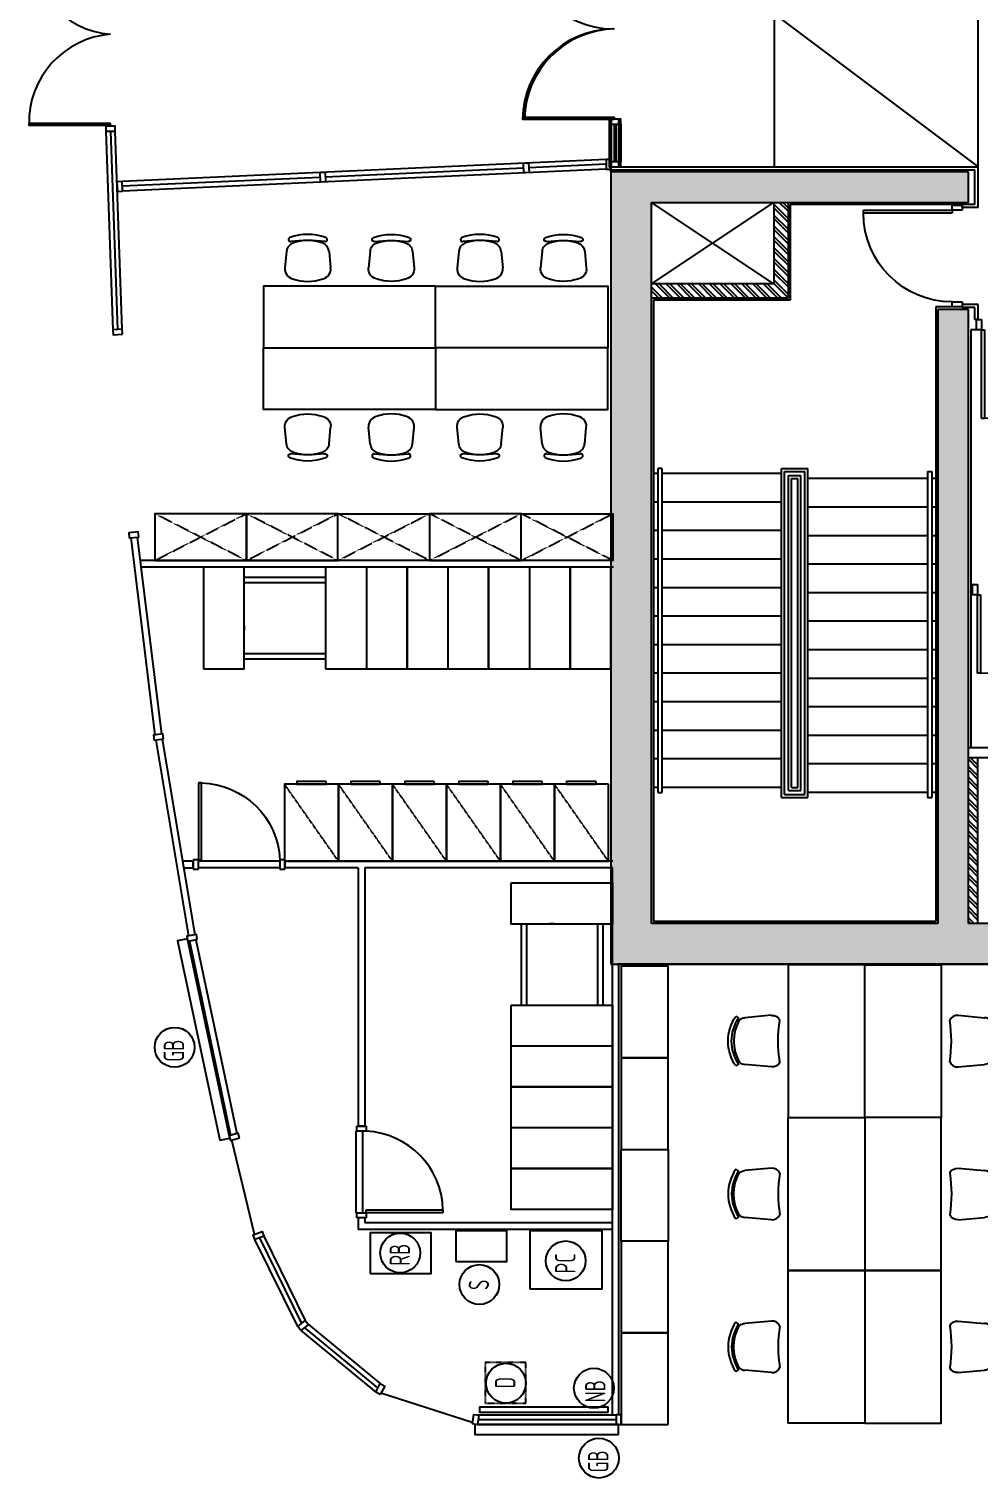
# Model space of a CAD drawing. Header units: millimetres. Extents: x 489570 to 664474, y -400689 to -233120.
# Drawn here: x 517347 to 526675, y -377525 to -363307 of the extents above; entities that cross this region are included whole.
import ezdxf
from ezdxf.lldxf.tags import DXFTag

# ---------------------------------------------------------------- set-up
doc = ezdxf.new("R2010")
doc.units = ezdxf.units.MM
doc.header["$LTSCALE"] = 10
doc.header["$MEASUREMENT"] = 0
doc.linetypes.add('HIDDEN', pattern=[0.375, 0.25, -0.125])
doc.linetypes.add('XREF WTC3 FPPP MAY09 1$0$DASHDOT', pattern=[1, 0.5, -0.25, 0, -0.25])
for name, color, linetype in [('03AFP', 2, 'Continuous'), ('06ADS', 6, 'Continuous'), ('07APP', 7, 'Continuous'), ('XREF BB LVL 3$0$X-WTC3-Level 3 segmented$0$DAS', 1, 'XREF BB LVL 3$0$X-WTC3-Level 3 segmented$0$DASHDOT'), ('XREF BB LVL 3$0$X-WTC3-Level 3 segmented$0$DOOR', 2, 'Continuous'), ('XREF BB LVL 3$0$X-WTC3-Level 3 segmented$0$DOR', 2, 'Continuous'), ('XREF BB LVL 3$0$X-WTC3-Level 3 segmented$0$FIN', 7, 'Continuous'), ('XREF BB LVL 3$0$X-WTC3-Level 3 segmented$0$HAT', 251, 'Continuous'), ('XREF BB LVL 3$0$X-WTC3-Level 3 segmented$0$PAR-FUL', 2, 'Continuous'), ('XREF BB LVL 3$0$X-WTC3-Level 3 segmented$0$PAT', 7, 'Continuous'), ('XREF BB LVL 3$0$X-WTC3-Level 3 segmented$0$ram', 1, 'Continuous'), ('XREF BB LVL 3$0$X-WTC3-Level 3 segmented$0$SHE', 7, 'Continuous'), ('XREF BB LVL 3$0$X-WTC3-Level 3 segmented$0$STA', 1, 'Continuous'), ('XREF BB LVL 3$0$X-WTC3-Level 3 segmented$0$WAL', 7, 'Continuous'), ('XREF WTC3 FPPP MAY09 1$0$FURN', 9, 'Continuous'), ('XREF WTC3 FPPP MAY09 1$0$X-WTC3-Level 3 segmented$0$DOOR', 2, 'Continuous'), ('XREF WTC3 FPPP MAY09 1$0$X-WTC3-Level 3 segmented$0$PAR-FUL', 2, 'Continuous')]:
    doc.layers.add(name, color=color, linetype=linetype)
doc.styles.add('XREF WTC3 FPPP MAY09 1$0$PTI', font='archstyl.shx', dxfattribs={"width": 0.75})
tags = doc.linetypes.add('XREF BB LVL 3$0$X-WTC3-Level 3 segmented$0$DASHDOT', pattern=[1, 0.5, -0.25, 0, -0.25]).pattern_tags.tags
tags[10:11] = [DXFTag(74, 4), DXFTag(75, 0), DXFTag(340, '0'), DXFTag(46, 1.0), DXFTag(50, 0.0), DXFTag(44, 0.0), DXFTag(45, 0.0)]
tags[8:9] = [DXFTag(74, 4), DXFTag(75, 0), DXFTag(340, '0'), DXFTag(46, 1.0), DXFTag(50, 0.0), DXFTag(44, 0.0), DXFTag(45, 0.0)]
tags[6:7] = [DXFTag(74, 4), DXFTag(75, 0), DXFTag(340, '0'), DXFTag(46, 1.0), DXFTag(50, 0.0), DXFTag(44, 0.0), DXFTag(45, 0.0)]
tags[4:5] = [DXFTag(74, 4), DXFTag(75, 0), DXFTag(340, '0'), DXFTag(46, 1.0), DXFTag(50, 0.0), DXFTag(44, 0.0), DXFTag(45, 0.0)]
tags = doc.linetypes.add('XREF BB LVL 3$0$X-WTC3-Level 3 segmented$0$HIDDEN', pattern=[0.375, 0.25, -0.125]).pattern_tags.tags
tags[6:7] = [DXFTag(74, 4), DXFTag(75, 0), DXFTag(340, '0'), DXFTag(46, 1.0), DXFTag(50, 0.0), DXFTag(44, 0.0), DXFTag(45, 0.0)]
tags[4:5] = [DXFTag(74, 4), DXFTag(75, 0), DXFTag(340, '0'), DXFTag(46, 1.0), DXFTag(50, 0.0), DXFTag(44, 0.0), DXFTag(45, 0.0)]
tags = doc.linetypes.add('XREF WTC3 FPPP MAY09 1$0$HIDDEN', pattern=[0.375, 0.25, -0.125]).pattern_tags.tags
tags[6:7] = [DXFTag(74, 4), DXFTag(75, 0), DXFTag(340, '0'), DXFTag(46, 1.0), DXFTag(50, 0.0), DXFTag(44, 0.0), DXFTag(45, 0.0)]
tags[4:5] = [DXFTag(74, 4), DXFTag(75, 0), DXFTag(340, '0'), DXFTag(46, 1.0), DXFTag(50, 0.0), DXFTag(44, 0.0), DXFTag(45, 0.0)]
tags = doc.linetypes.add('XREF WTC3 FPPP MAY09 1$0$X-WTC3-Level 3 segmented$0$HIDDEN', pattern=[0.375, 0.25, -0.125]).pattern_tags.tags
tags[6:7] = [DXFTag(74, 4), DXFTag(75, 0), DXFTag(340, '0'), DXFTag(46, 1.0), DXFTag(50, 0.0), DXFTag(44, 0.0), DXFTag(45, 0.0)]
tags[4:5] = [DXFTag(74, 4), DXFTag(75, 0), DXFTag(340, '0'), DXFTag(46, 1.0), DXFTag(50, 0.0), DXFTag(44, 0.0), DXFTag(45, 0.0)]
pattern_1 = [(45, (-259.5, 12500), (-53.033, 53.033), []), (45, (-224.145, 12500), (-53.033, 53.033), [])]

# ---------------------------------------------------------------- blocks, each defined once
blk = doc.blocks.new('XREF WTC3 FPPP MAY09 1$0$FC-P')
at = {"layer": '03AFP', "color": 1, "linetype": 'HIDDEN'}
blk.add_line((-540, 0), (-10, -755), dxfattribs=at)
at = {"layer": '03AFP'}
for points in [[(-540, -755), (-10, -755), (-10, 0), (-540, 0)], [(-420, -783), (-130, -783), (-130, -755), (-420, -755)]]:
    blk.add_lwpolyline(points, close=True, dxfattribs=at)
blk = doc.blocks.new('XREF WTC3 FPPP MAY09 1$0$com 1-2-1')
at = {"color": 1, "linetype": 'XREF WTC3 FPPP MAY09 1$0$HIDDEN'}
for p, q in [((500, 2400), (-500, 2400)), ((500, 1600), (-500, 1600)), ((-400, 400), (-400, 1200)), ((-348, 400), (-348, 1200)), ((348, 400), (348, 1200)), ((400, 400), (400, 1200))]:
    blk.add_line(p, q, dxfattribs=at)
blk.add_line((-74, 400), (-126, 400))
for points in [[(-500, 2800), (-500, 3200), (500, 3200), (500, 2800)], [(-500, 2000), (-500, 2800), (500, 2800), (500, 2000)], [(-500, 1200), (-500, 2000), (500, 2000), (500, 1200)], [(-500, 0), (-500, 400), (500, 400), (500, 0)]]:
    blk.add_lwpolyline(points, close=True)
blk = doc.blocks.new('XREF WTC3 FPPP MAY09 1$0$com 1-3-1')
at = {"color": 1, "linetype": 'XREF WTC3 FPPP MAY09 1$0$HIDDEN'}
for p, q in [((-400, -400), (-400, -1200)), ((-348, -400), (-348, -1200)), ((348, -400), (348, -1200)), ((400, -400), (400, -1200)), ((500, -1600), (-500, -1600)), ((500, -2400), (-500, -2400)), ((500, -3200), (-500, -3200))]:
    blk.add_line(p, q, dxfattribs=at)
blk.add_line((-74, -400), (-126, -400))
for points in [[(-500, 0), (-500, -400), (500, -400), (500, 0)], [(-500, -1200), (-500, -2000), (500, -2000), (500, -1200)], [(-500, -2000), (-500, -2800), (500, -2800), (500, -2000)], [(-500, -2800), (-500, -3600), (500, -3600), (500, -2800)], [(-500, -3600), (-500, -4000), (500, -4000), (500, -3600)]]:
    blk.add_lwpolyline(points, close=True)
blk = doc.blocks.new('XREF WTC3 FPPP MAY09 1$0$KURSI1')
at = {"layer": '03AFP'}
for p, q in [((-220, 32), (-236, 193)), ((197, 32), (213, 193))]:
    blk.add_line(p, q, dxfattribs=at)
blk.add_lwpolyline([(213, 193, 0.371325), (138, 300, 0.17376), (-161, 300, 0.371325), (-236, 193)], format="xyb", dxfattribs=at)
for centre, radius, start, end in [((-120, 42), 100, 185.7106, 251.518), ((97, 42), 100, 288.482, 354.2894), ((-181, -85), 20, 82.7899, 249.4784), ((-11, 367), 503, 249.4784, 290.5216), ((-11, 1254), 1330, 262.7899, 277.2101), ((-11, 367), 443, 251.518, 288.482), ((158, -85), 20, 290.5216, 97.2101)]:
    blk.add_arc(centre, radius, start, end, dxfattribs=at)
blk = doc.blocks.new('XREF WTC3 FPPP MAY09 1$0$X-WTC3-Level 3 segmented$0$P800')
for p, q in [((-15, 900), (79, 900)), ((-15, 850), (-15, 900)), ((79, 900), (-15, 900)), ((79, 900), (79, 850)), ((79, 850), (-15, 850)), ((-15, 0), (-15, 50)), ((-15, 50), (79, 50)), ((79, 0), (-15, 0)), ((79, 80), (832, 80)), ((79, 50), (79, 80)), ((832, 50), (79, 50)), ((79, 50), (79, 0)), ((832, 80), (832, 50))]:
    blk.add_line(p, q)
blk.add_arc((43, 62), 789, 1.3099, 87.4111)
blk = doc.blocks.new('XREF WTC3 FPPP MAY09 1$0$ks')
for p, q in [((-224, 438), (-243, 467)), ((224, 438), (243, 467)), ((-253, 117), (-230, 378)), ((253, 117), (230, 378))]:
    blk.add_line(p, q)
blk.add_arc((0, 49), 436, 61.0043, 118.9957)
at = {"extrusion": (0, 0, -1)}
for centre, major_axis, ratio, start_param, end_param in [((0, 112), (-304, 304), 1, 0.185348, 1.385448), ((0, 112), (-280, 280), 1, 0.185348, 1.385448), ((127, 369), (73, 73), 1, 0.160001, 0.69866), ((-153, 121), (88.6, 52.9), 0.876356, 2.588527, 3.694659), ((0, -1288), (-947, 947), 1, 0.63229, 0.938507), ((153, 121), (-88.6, 52.9), 0.876356, 2.588527, 3.694659)]:
    blk.add_ellipse(centre, major_axis=major_axis, ratio=ratio, start_param=start_param, end_param=end_param, dxfattribs=at)
blk.add_ellipse((-127, 369), major_axis=(-73, 73), ratio=1, start_param=0.160001, end_param=0.69866)
blk = doc.blocks.new('XREF BB LVL 3$0$X-WTC3-Level 3 segmented$0$PA90X')
at = {"layer": 'XREF BB LVL 3$0$X-WTC3-Level 3 segmented$0$DOOR'}
for p, q in [((-0.08, 0.1), (-0.08, 0.87)), ((-0.08, 0.87), (-0.05, 0.87)), ((-0.05, 0.87), (-0.05, 0.1)), ((-0.9, 0.1), (-0.85, 0.1)), ((-0.9, 0), (-0.9, 0.1)), ((-0.85, 0), (-0.9, 0)), ((-0.85, 0.1), (-0.85, 0)), ((-0.05, 0.1), (-0.08, 0.1)), ((-0.05, 0), (-0.05, 0.1)), ((-0.05, 0.1), (0, 0.1)), ((0, 0), (-0.05, 0)), ((0, 0.1), (0, 0))]:
    blk.add_line(p, q, dxfattribs=at)
blk.add_arc((-0.08, 0.1), 0.77, 90, 180, dxfattribs=at)
blk = doc.blocks.new('XREF BB LVL 3$0$X-WTC3-Level 3 segmented$0$PA100')
at = {"layer": 'XREF BB LVL 3$0$X-WTC3-Level 3 segmented$0$DOOR'}
for p, q in [((0.05, 0.97), (0.05, 0.1)), ((0.08, 0.97), (0.05, 0.97)), ((0.08, 0.1), (0.08, 0.97)), ((0.05, 0.1), (0, 0.1)), ((0, 0.1), (0, 0)), ((0.05, 0.1), (0.08, 0.1)), ((0.05, 0), (0.05, 0.1)), ((0.95, 0.1), (0.95, 0)), ((1, 0.1), (0.95, 0.1)), ((1, 0), (1, 0.1)), ((0, 0), (0.05, 0)), ((0.95, 0), (1, 0))]:
    blk.add_line(p, q, dxfattribs=at)
blk.add_arc((0.08, 0.1), 0.87, 0, 90, dxfattribs=at)
blk = doc.blocks.new('XREF BB LVL 3$0$X-WTC3-Level 3 segmented$0$CORE3-8')
at = {"layer": 'XREF BB LVL 3$0$X-WTC3-Level 3 segmented$0$HAT'}
blk.add_hatch(color=256, dxfattribs=at).paths.add_polyline_path([(-9325, 14950), (-9325, 1550), (-6175, 1550), (-6175, 2250), (-6375, 2250), (-6375, 1850), (-8925, 1850), (-8925, 4050), (-4600, 4050), (-4600, 1550), (-1550, 1550), (-1550, 2250), (-1750, 2250), (-1750, 1850), (-4300, 1850), (-4300, 10300), (-4600, 10300), (-4600, 4350), (-8925, 4350), (-8925, 11440), (-2900, 11440), (-2900, 11740), (-8925, 11740), (-8925, 14550), (-1850, 14550), (-1850, 11440), (-1550, 11440), (-1550, 14950)])
h = blk.add_hatch(dxfattribs=at)
h.set_pattern_fill('ANSI32', color=8, scale=200, style=0)
h.set_pattern_definition(pattern_1)
h.paths.add_polyline_path([(-1850, 13350), (-2650, 13350), (-2650, 14550), (-2790, 14550), (-2790, 13210), (-1850, 13210)])
h = blk.add_hatch(dxfattribs=at)
h.set_pattern_fill('ANSI32', color=256, scale=200, style=0)
h.set_pattern_definition(pattern_1)
h.paths.add_polyline_path([(-7300, 11440), (-8925, 11440), (-8925, 11350), (-7300, 11350)])
blk.add_line((-2875, 11600), (-2875, 11760))
at = {"layer": 'XREF BB LVL 3$0$X-WTC3-Level 3 segmented$0$DAS'}
for p, q in [((-2650, 13350), (-1850, 14550)), ((-2650, 14550), (-1850, 13350))]:
    blk.add_line(p, q, dxfattribs=at)
at = {"layer": 'XREF BB LVL 3$0$X-WTC3-Level 3 segmented$0$FIN'}
for p, q in [((-1550, 14950), (-1500, 14950)), ((-1530, 14950), (-1530, 11375)), ((-1500, 14950), (-1500, 11345)), ((-4460, 14490), (-7640, 14490)), ((-7640, 14490), (-7640, 14450)), ((-4460, 14450), (-7640, 14450)), ((-4460, 14450), (-4460, 14490)), ((-7660, 13245), (-4490, 13245)), ((-7660, 13245), (-7660, 13045)), ((-4490, 13245), (-4490, 13045)), ((-7620, 13205), (-4530, 13205)), ((-7620, 13205), (-7620, 13085)), ((-7620, 13085), (-4530, 13085)), ((-4530, 13205), (-4530, 13085)), ((-7660, 13045), (-4490, 13045)), ((-4490, 11840), (-7690, 11840)), ((-7690, 11840), (-7690, 11800)), ((-4490, 11840), (-4490, 11800)), ((-4490, 11800), (-7690, 11800)), ((-7300, 9915), (-7300, 11440)), ((-7200, 9815), (-7200, 11440)), ((-3000, 11375), (-2880, 11375)), ((-3000, 11345), (-3000, 11375)), ((-2880, 11375), (-2880, 11500)), ((-2850, 11500), (-2880, 11500)), ((-2850, 11345), (-2850, 11500)), ((-1900, 11500), (-1870, 11500)), ((-1900, 11345), (-1900, 11500)), ((-1870, 11375), (-1870, 11500)), ((-1870, 11375), (-1530, 11375)), ((-3000, 11345), (-2850, 11345)), ((-1900, 11345), (-1500, 11345))]:
    blk.add_line(p, q, dxfattribs=at)
at = {"layer": 'XREF BB LVL 3$0$X-WTC3-Level 3 segmented$0$HAT', "color": 8}
for p, q in [((-2790, 13210), (-2790, 14550)), ((-2650, 13350), (-2650, 14550)), ((-1850, 13350), (-2650, 13350)), ((-1850, 13210), (-2790, 13210))]:
    blk.add_line(p, q, dxfattribs=at)
at = {"layer": 'XREF BB LVL 3$0$X-WTC3-Level 3 segmented$0$HAT'}
blk.add_line((-7300, 11350), (-8925, 11350), dxfattribs=at)
at = {"layer": 'XREF BB LVL 3$0$X-WTC3-Level 3 segmented$0$PAT'}
for p, q in [((-7690, 13275), (-4460, 13275)), ((-7690, 13275), (-7690, 13015)), ((-4460, 13275), (-4460, 13015)), ((-7590, 13175), (-4560, 13175)), ((-7590, 13175), (-7590, 13115)), ((-7590, 13115), (-4560, 13115)), ((-4560, 13175), (-4560, 13115)), ((-7690, 13015), (-4460, 13015))]:
    blk.add_line(p, q, dxfattribs=at)
at = {"layer": 'XREF BB LVL 3$0$X-WTC3-Level 3 segmented$0$SHE'}
for p, q in [((-9325, 14950), (-9325, 1550)), ((-1550, 14950), (-9325, 14950)), ((-1550, 11440), (-1550, 14950)), ((-8925, 11740), (-8925, 14550)), ((-8925, 14550), (-1850, 14550)), ((-1850, 14550), (-1850, 11440)), ((-2900, 11740), (-8925, 11740)), ((-2900, 11440), (-2900, 11740)), ((-8925, 4350), (-8925, 11440)), ((-8925, 11440), (-2900, 11440)), ((-1850, 11440), (-1550, 11440))]:
    blk.add_line(p, q, dxfattribs=at)
at = {"layer": 'XREF BB LVL 3$0$X-WTC3-Level 3 segmented$0$STA'}
for p, q in [((-7590, 14490), (-7590, 14530)), ((-7310, 14490), (-7310, 14530)), ((-7030, 14490), (-7030, 14530)), ((-6750, 14490), (-6750, 14530)), ((-6470, 14490), (-6470, 14530)), ((-6190, 14490), (-6190, 14530)), ((-5910, 14490), (-5910, 14530)), ((-5630, 14490), (-5630, 14530)), ((-5350, 14490), (-5350, 14530)), ((-5070, 14490), (-5070, 14530)), ((-4790, 14490), (-4790, 14530)), ((-4510, 14490), (-4510, 14530)), ((-7590, 13275), (-7590, 14450)), ((-7310, 13275), (-7310, 14450)), ((-7030, 13275), (-7030, 14450)), ((-6750, 13275), (-6750, 14450)), ((-6470, 13275), (-6470, 14450)), ((-6190, 13275), (-6190, 14450)), ((-5910, 13275), (-5910, 14450)), ((-5630, 13275), (-5630, 14450)), ((-5350, 13275), (-5350, 14450)), ((-5070, 13275), (-5070, 14450)), ((-4790, 13275), (-4790, 14450)), ((-4510, 13275), (-4510, 14450)), ((-7640, 11840), (-7640, 13015)), ((-7360, 11840), (-7360, 13015)), ((-7080, 11840), (-7080, 13015)), ((-6800, 11840), (-6800, 13015)), ((-6520, 11840), (-6520, 13015)), ((-6240, 11840), (-6240, 13015)), ((-5960, 11840), (-5960, 13015)), ((-5680, 11840), (-5680, 13015)), ((-5400, 11840), (-5400, 13015)), ((-5120, 11840), (-5120, 13015)), ((-4840, 11840), (-4840, 13015)), ((-4560, 11840), (-4560, 13015)), ((-7640, 11760), (-7640, 11800)), ((-7360, 11760), (-7360, 11800)), ((-7080, 11760), (-7080, 11800)), ((-6800, 11760), (-6800, 11800)), ((-6520, 11760), (-6520, 11800)), ((-6240, 11760), (-6240, 11800)), ((-5960, 11760), (-5960, 11800)), ((-5680, 11760), (-5680, 11800)), ((-5400, 11760), (-5400, 11800)), ((-5120, 11760), (-5120, 11800)), ((-4840, 11760), (-4840, 11800)), ((-4560, 11760), (-4560, 11800))]:
    blk.add_line(p, q, dxfattribs=at)
at = {"layer": 'XREF BB LVL 3$0$X-WTC3-Level 3 segmented$0$WAL'}
for p, q in [((-2810, 14530), (-8905, 14530)), ((-8905, 11760), (-8905, 14530)), ((-2810, 13190), (-2810, 14530)), ((-1870, 13190), (-2810, 13190)), ((-1870, 11440), (-1870, 13190)), ((-2875, 11760), (-8905, 11760)), ((-3100, 11415), (-7200, 11415)), ((-5700, 11400), (-5700, 11415)), ((-5600, 11400), (-5600, 11415)), ((-3100, 11360), (-3100, 11415))]:
    blk.add_line(p, q, dxfattribs=at)
at = {"layer": 'XREF BB LVL 3$0$X-WTC3-Level 3 segmented$0$DOR', "xscale": -1000, "yscale": 1000, "zscale": 1000}
blk.add_blockref('XREF BB LVL 3$0$X-WTC3-Level 3 segmented$0$PA100', (-1875, 11500), dxfattribs=at)
at = {"layer": 'XREF BB LVL 3$0$X-WTC3-Level 3 segmented$0$DOR', "yscale": 1000, "zscale": 1000, "rotation": 90}
for name, p, xscale in [('XREF BB LVL 3$0$X-WTC3-Level 3 segmented$0$PA90X', (-5600, 11400), 1000), ('XREF BB LVL 3$0$X-WTC3-Level 3 segmented$0$PA100', (-3000, 11360), -1000)]:
    blk.add_blockref(name, p, dxfattribs=dict(at, xscale=xscale))

msp = doc.modelspace()

# ---------------------------------------------------------------- linework, layer by layer
at = {"layer": '03AFP', "color": 1, "linetype": 'HIDDEN'}
for p, q in [((519481.5, -368523), (518582, -368063)), ((518582, -368523), (519481.5, -368063)), ((519481.5, -368523), (520381.1, -368063)), ((520381.1, -368523), (519481.5, -368063)), ((520381.1, -368523), (521280.6, -368063)), ((521280.6, -368523), (520381.1, -368063)), ((521280.6, -368523), (522180.1, -368063)), ((522180.1, -368523), (521280.6, -368063)), ((522180.1, -368523), (523079.6, -368063)), ((523079.6, -368523), (522180.1, -368063))]:
    msp.add_line(p, q, dxfattribs=at)
at = {"layer": '03AFP'}
for points in [[(521339.6, -366434.2), (521339.6, -365829.2), (519649.6, -365829.2), (519649.6, -366434.2)], [(521339.6, -366434.2), (521339.6, -365829.2), (523029.6, -365829.2), (523029.6, -366434.2)], [(521339.6, -366434.2), (521339.6, -367039.2), (519649.6, -367039.2), (519649.6, -366434.2)], [(521339.6, -366434.2), (521339.6, -367039.2), (523029.6, -367039.2), (523029.6, -366434.2)], [(518582, -368523), (519481.5, -368523), (519481.5, -368063), (518582, -368063)], [(519481.5, -368523), (520381.1, -368523), (520381.1, -368063), (519481.5, -368063)], [(521280.6, -368523), (520381.1, -368523), (520381.1, -368063), (521280.6, -368063)], [(521280.6, -368523), (522180.1, -368523), (522180.1, -368063), (521280.6, -368063)], [(523079.6, -368523), (522180.1, -368523), (522180.1, -368063), (523079.6, -368063)], [(519220.4, -374211.6), (519318.2, -374190.8), (518902.8, -372234), (518805.1, -372254.7)], [(523621.6, -373403), (523621.6, -372503.5), (523161.6, -372503.5), (523161.6, -373403)], [(524802.4, -373988.4), (525552.4, -373988.4), (525552.4, -372488.4), (524802.4, -372488.4)], [(526302.4, -373988.4), (525552.4, -373988.4), (525552.4, -372488.4), (526302.4, -372488.4)], [(523621.6, -374302.5), (523621.6, -373403), (523161.6, -373403), (523161.6, -374302.5)], [(524802.4, -373988.4), (525552.4, -373988.4), (525552.4, -375488.4), (524802.4, -375488.4)], [(526302.4, -373988.4), (525552.4, -373988.4), (525552.4, -375488.4), (526302.4, -375488.4)], [(523621.6, -374302.5), (523621.6, -375202), (523161.6, -375202), (523161.6, -374302.5)], [(520696.9, -375520), (521296.6, -375520), (521296.6, -375120), (520696.9, -375120)], [(521537.4, -375400.9), (522037.2, -375400.9), (522037.2, -375100.9), (521537.4, -375100.9)], [(522263, -375668.9), (522973.2, -375668.9), (522973.2, -375098.6), (522263, -375098.6)], [(523621.6, -376101.6), (523621.6, -375202), (523161.6, -375202), (523161.6, -376101.6)], [(524802.4, -375488.4), (525552.4, -375488.4), (525552.4, -376988.4), (524802.4, -376988.4)], [(526302.4, -375488.4), (525552.4, -375488.4), (525552.4, -376988.4), (526302.4, -376988.4)], [(523621.6, -377001.1), (523621.6, -376101.6), (523161.6, -376101.6), (523161.6, -377001.1)], [(523034.9, -376878.1), (523034.9, -376829.3), (521769.1, -376829.3), (521769.1, -376878.1)], [(523136.6, -377099.1), (523136.6, -376999.2), (521724.7, -376999.2), (521724.7, -377099.1)]]:
    msp.add_lwpolyline(points, close=True, dxfattribs=at)
at = {"layer": '03AFP', "linetype": 'XREF WTC3 FPPP MAY09 1$0$DASHDOT'}
msp.add_lwpolyline([(522225.3, -376790.9), (522225.3, -376390.9), (521825.3, -376390.9), (521825.3, -376790.9)], close=True, dxfattribs=at)
at = {"layer": '03AFP'}
for centre in [(518776.9, -373299.2), (520991.6, -375317.2), (522616.7, -375394.6), (521769.4, -375626.9), (522030.4, -376595.4), (522893.3, -376643.9), (522942.5, -377330)]:
    msp.add_circle(centre, 195.4, dxfattribs=at)
at = {"layer": '06ADS', "color": 1}
for p, q in [((518100.6, -364309.2), (518169.8, -366258)), ((518263.6, -366252.7), (518194.3, -364309.2))]:
    msp.add_line(p, q, dxfattribs=at)
at = {"layer": '06ADS'}
for p, q in [((518147.3, -364309.2), (518216.7, -366255.3)), ((522205, -364671.8), (520257.1, -364762.1)), ((523014.6, -364634.3), (522255, -364669.5)), ((520207.2, -364764.4), (518263.6, -364850.6)), ((519810.2, -371473.3), (519010.2, -371473.3)), ((519809.8, -371537.3), (519010.2, -371537.3)), ((520559.7, -374922.6), (520559.7, -374123)), ((520623.7, -374923), (520623.7, -374123))]:
    msp.add_line(p, q, dxfattribs=at)
for points in [[(518147.4, -364249.2), (518147.4, -364234.2), (517347.4, -364234.2), (517347.4, -364249.2)], [(518100.3, -364259.2), (518100.3, -364309.2), (518194.3, -364309.2), (518194.3, -364259.2)], [(522202.8, -364624.3), (522252.8, -364622), (522257.1, -364715.9), (522207.2, -364718.2)], [(523064.6, -364587.2), (523014.6, -364587.2), (523014.6, -364681.2), (523064.6, -364681.2)], [(518260.7, -364804.7), (518210.8, -364807.8), (518216.7, -364901.7), (518266.6, -364898.5)], [(520204.9, -364715.7), (520254.9, -364713.4), (520259.2, -364807.3), (520209.3, -364809.6)], [(518266.5, -366302.6), (518263.6, -366252.7), (518169.8, -366258), (518172.6, -366307.9)]]:
    msp.add_lwpolyline(points, close=True, dxfattribs=at)
at = {"layer": '06ADS', "color": 1}
for points in [[(523014.6, -364587.2), (518260.7, -364804.7)], [(523013.9, -364681.2), (518266.6, -364898.5)]]:
    msp.add_lwpolyline(points, dxfattribs=at)
at = {"layer": '06ADS', "color": 1, "linetype": 'XREF WTC3 FPPP MAY09 1$0$X-WTC3-Level 3 segmented$0$HIDDEN'}
for centre, radius, start, end in [((518223.1, -362486.5), 876, 178.21787, 265.03921), ((518213.8, -364223.4), 866.7, 94.39757, 181.70919)]:
    msp.add_arc(centre, radius, start, end, dxfattribs=at)
at = {"layer": '07APP'}
for p, q in [((523086, -368523), (518438.2, -368523)), ((523086, -368587), (518446, -368587)), ((523079.6, -371473.3), (519860.2, -371473.3)), ((520579.6, -371537.3), (519860.2, -371537.3)), ((520579.6, -371537.3), (520579.6, -374073)), ((523079.6, -371537.3), (520643.6, -371537.3)), ((520643.6, -371537.3), (520643.6, -374073)), ((523072.6, -371537.3), (523072.6, -376905.2)), ((523136.6, -372484.2), (523136.6, -376905.2)), ((520579.6, -374973), (520579.6, -375087)), ((520643.6, -374973), (520643.6, -375023)), ((523072.6, -375023), (520643.6, -375023)), ((523072.6, -375087), (520579.6, -375087)), ((521750.1, -376952.2), (523111.6, -376952.2))]:
    msp.add_line(p, q, dxfattribs=at)
for points in [[(536509.7, -364659.2), (536509.7, -372484.2), (523123.7, -372484.2)], [(536529.6, -364659.2), (536529.6, -372484.2), (523143.6, -372484.2)]]:
    msp.add_lwpolyline(points, dxfattribs=at)
msp.add_lwpolyline([(518855.1, -371473.3), (518865.8, -371537.3), (518960.2, -371537.3), (518960.2, -371473.3)], close=True, dxfattribs=at)
at = {"layer": 'XREF BB LVL 3$0$X-WTC3-Level 3 segmented$0$DOOR'}
msp.add_lwpolyline([(523076.7, -364190.6), (523076.7, -364175.6), (522191.9, -364176), (522191.9, -364191)], close=True, dxfattribs=at)
at = {"layer": 'XREF BB LVL 3$0$X-WTC3-Level 3 segmented$0$DOOR', "color": 1, "linetype": 'XREF BB LVL 3$0$X-WTC3-Level 3 segmented$0$HIDDEN'}
for centre, start, end in [((523091.8, -362407.2), 181.01108, 269.03764), ((523091.8, -364206.9), 90.96236, 178.98892)]:
    msp.add_arc(centre, 900, start, end, dxfattribs=at)
at = {"layer": 'XREF BB LVL 3$0$X-WTC3-Level 3 segmented$0$PAR-FUL'}
for points in [[(523044.7, -364190.6), (523044.7, -364240.6), (523138.7, -364240.6), (523138.7, -364190.6)], [(523044.7, -364609.2), (523044.7, -364659.2), (523138.7, -364659.2), (523138.7, -364609.2)]]:
    msp.add_lwpolyline(points, close=True, dxfattribs=at)
for points in [[(523044.7, -364240.6), (523044.7, -364609.2)], [(523091.7, -364240.6), (523091.7, -364609.2)], [(523138.7, -364240.6), (523138.7, -364609.2)]]:
    msp.add_lwpolyline(points, dxfattribs=at)
at = {"layer": 'XREF BB LVL 3$0$X-WTC3-Level 3 segmented$0$ram'}
msp.add_lwpolyline([(524664.7, -364659.2), (526664.7, -364659.2), (526664.7, -361659.2), (524664.7, -361659.2)], close=True, dxfattribs=at)
msp.add_lwpolyline([(526664.7, -361659.2), (524664.7, -363159.2), (526664.7, -364659.2)], dxfattribs=at)
at = {"layer": 'XREF WTC3 FPPP MAY09 1$0$X-WTC3-Level 3 segmented$0$DOOR'}
msp.add_lwpolyline([(523096.6, -364190.6), (523096.6, -364175.6), (522211.7, -364176), (522211.7, -364191)], close=True, dxfattribs=at)
at = {"layer": 'XREF WTC3 FPPP MAY09 1$0$X-WTC3-Level 3 segmented$0$DOOR', "color": 1, "linetype": 'XREF WTC3 FPPP MAY09 1$0$X-WTC3-Level 3 segmented$0$HIDDEN'}
msp.add_arc((523111.7, -364206.9), 900, 90.96236, 178.98892, dxfattribs=at)
at = {"layer": 'XREF WTC3 FPPP MAY09 1$0$X-WTC3-Level 3 segmented$0$PAR-FUL'}
for p, q in [((518346.4, -368300.8), (518584.1, -370234.9)), ((518409.9, -368293), (518647.5, -370225.7)), ((518591.3, -370284.4), (518912.9, -372207.1)), ((518654.7, -370275.2), (518975.9, -372195.8)), ((518922.2, -372256.2), (519325.6, -374162.7)), ((518985.1, -372244.3), (519387.2, -374144.9)), ((519985.2, -376038.6), (519566.1, -375185.2)), ((519610.3, -375169.1), (520022, -376009.4)), ((519654.4, -375153), (520058.8, -375980.2)), ((520016.6, -376077.5), (520751, -376681.5)), ((520773.5, -376640.3), (520053.1, -376048.5)), ((520089.9, -376019.3), (520796.1, -376599))]:
    msp.add_line(p, q, dxfattribs=at)
at = {"layer": 'XREF WTC3 FPPP MAY09 1$0$X-WTC3-Level 3 segmented$0$PAR-FUL', "color": 1}
for p, q in [((519562.9, -375133.2), (519339.1, -374209.3)), ((521697.9, -376979.4), (520801.8, -376692.8)), ((521750.1, -376905.2), (523111.6, -376905.2)), ((521750.1, -376999.2), (523111.6, -376999.2))]:
    msp.add_line(p, q, dxfattribs=at)
at = {"layer": 'XREF WTC3 FPPP MAY09 1$0$X-WTC3-Level 3 segmented$0$PAR-FUL'}
for points in [[(523064.6, -364190.6), (523064.6, -364240.6), (523158.6, -364240.6), (523158.6, -364190.6)], [(523064.6, -364609.2), (523064.6, -364659.2), (523158.6, -364659.2), (523158.6, -364609.2)], [(518424.9, -368292.2), (518419.9, -368242.5), (518326.3, -368251.9), (518331.4, -368301.6)], [(518669.5, -370273.1), (518662.3, -370223.6), (518569.3, -370237.1), (518576.5, -370286.6)], [(518999.9, -372241.5), (518990.5, -372192.3), (518898.2, -372209.9), (518907.5, -372259)], [(519415.4, -374188.8), (519401.5, -374140.7), (519311.2, -374166.8), (519325.1, -374214.8)], [(519566.1, -375185.2), (519549, -375138.3), (519637.2, -375106), (519654.4, -375153)], [(520016.3, -376077.8), (519985.2, -376038.6), (520058.8, -375980.2), (520089.9, -376019.3)], [(520794.9, -376705.5), (520751, -376681.5), (520796.1, -376599), (520839.9, -376623)], [(521749.8, -377003.1), (521700.4, -376995.3), (521714.9, -376902.4), (521764.3, -376910.2)], [(523161.6, -376905.2), (523111.6, -376905.2), (523111.6, -376999.2), (523161.6, -376999.2)]]:
    msp.add_lwpolyline(points, close=True, dxfattribs=at)
for points in [[(523064.6, -364240.6), (523064.6, -364609.2)], [(523111.6, -364240.6), (523111.6, -364609.2)], [(523158.6, -364240.6), (523158.6, -364609.2)]]:
    msp.add_lwpolyline(points, dxfattribs=at)

# ---------------------------------------------------------------- block references
for name, p, rotation in [('XREF BB LVL 3$0$X-WTC3-Level 3 segmented$0$CORE3-8', (538009.7, -363159.2), 90), ('XREF WTC3 FPPP MAY09 1$0$KURSI1', (520073.1, -365458.2), 180), ('XREF WTC3 FPPP MAY09 1$0$KURSI1', (521763.1, -365458.2), 180)]:
    msp.add_blockref(name, p, dxfattribs=dict(rotation=rotation))
at = {"xscale": -1, "rotation": 180}
for p in [(520916.1, -365458.2), (522606.1, -365458.2)]:
    msp.add_blockref('XREF WTC3 FPPP MAY09 1$0$KURSI1', p, dxfattribs=at)
at = {"xscale": -1}
for p in [(520073.1, -367410.2), (521763.1, -367410.2)]:
    msp.add_blockref('XREF WTC3 FPPP MAY09 1$0$KURSI1', p, dxfattribs=at)
for p in [(520916.1, -367410.2), (522606.1, -367410.2)]:
    msp.add_blockref('XREF WTC3 FPPP MAY09 1$0$KURSI1', p)
at = {"layer": '03AFP'}
for name, p, rotation in [('XREF WTC3 FPPP MAY09 1$0$com 1-3-1', (519059.7, -369087), 90), ('XREF WTC3 FPPP MAY09 1$0$ks', (524753.4, -373238.4), 90), ('XREF WTC3 FPPP MAY09 1$0$ks', (526351.5, -374738.4), 270), ('XREF WTC3 FPPP MAY09 1$0$ks', (526351.5, -376238.4), 270)]:
    msp.add_blockref(name, p, dxfattribs=dict(at, rotation=rotation))
at = {"layer": '03AFP', "xscale": -1}
for p, rotation in [((526351.5, -373238.4), 270), ((524753.4, -374738.4), 90), ((524753.4, -376238.4), 90)]:
    msp.add_blockref('XREF WTC3 FPPP MAY09 1$0$ks', p, dxfattribs=dict(at, rotation=rotation))
at = {"layer": '06ADS', "xscale": -1, "rotation": 270}
msp.add_blockref('XREF WTC3 FPPP MAY09 1$0$X-WTC3-Level 3 segmented$0$P800', (518960.2, -371537.3), dxfattribs=at)
at = {"layer": '06ADS'}
msp.add_blockref('XREF WTC3 FPPP MAY09 1$0$X-WTC3-Level 3 segmented$0$P800', (520579.6, -374973), dxfattribs=at)
at = {"layer": 'XREF WTC3 FPPP MAY09 1$0$FURN', "rotation": 180}
for p in [(519846, -371473), (520376, -371473), (520906, -371473), (521436, -371473), (521966, -371473), (522496, -371473)]:
    msp.add_blockref('XREF WTC3 FPPP MAY09 1$0$FC-P', p, dxfattribs=at)
at = {"layer": 'XREF WTC3 FPPP MAY09 1$0$FURN', "xscale": -1, "rotation": 180}
msp.add_blockref('XREF WTC3 FPPP MAY09 1$0$com 1-2-1', (522579.6, -371688.5), dxfattribs=at)

# ---------------------------------------------------------------- texts
at = {"layer": '03AFP', "color": 2, "style": 'XREF WTC3 FPPP MAY09 1$0$PTI', "width": 0.75}
for s, p in [('GB', (518870.5, -373440.8)), ('RB', (521087.5, -375441.5)), ('PC', (522712.6, -375518.9)), ('S', (521864, -375680)), ('D', (522121.9, -376644.9)), ('NB', (523007.2, -376784)), ('GB', (523036.1, -377471.6))]:
    msp.add_text(s, height=200, rotation=90, dxfattribs=at).set_placement(p)

doc.saveas('drawing.dxf')
